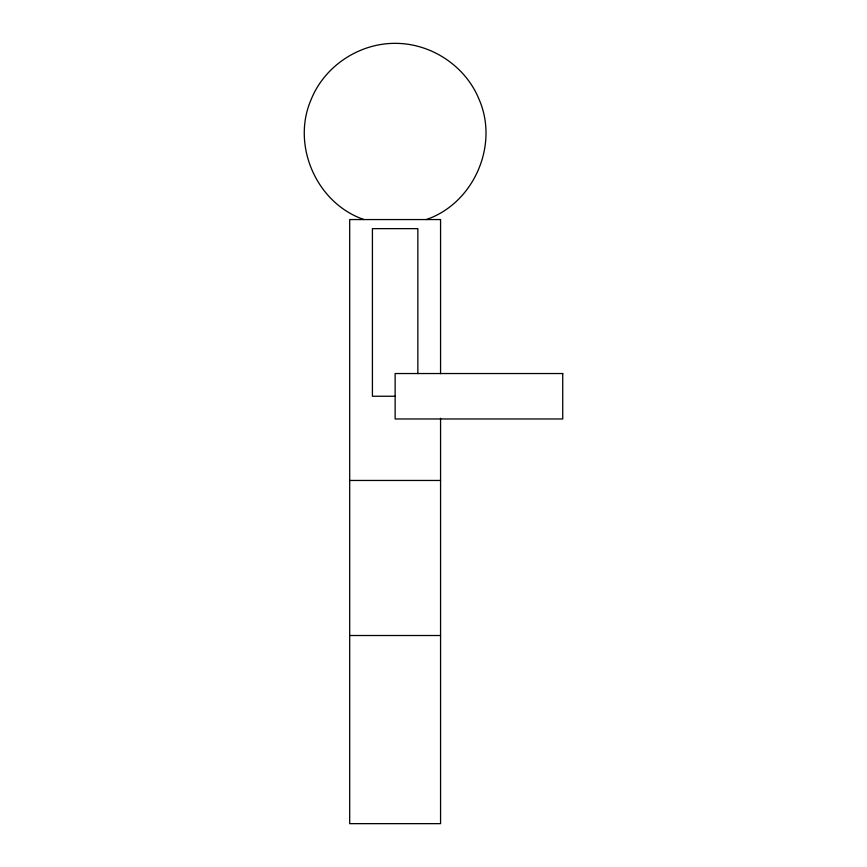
<?xml version="1.0" encoding="UTF-8"?>
<svg xmlns="http://www.w3.org/2000/svg" width="867" height="867" viewBox="0 0 867 867"><rect width="100%" height="100%" fill="white"/><g stroke="black" fill="none" stroke-linecap="round" stroke-linejoin="round"><path stroke-width="1.3" d="M426.293 219.557C473.653 203.42 499.175 145.298 479.093 99.445C465.644 66.022 431.116 43.22 395.135 43.35C359.144 43.22 324.626 66.022 311.177 99.445C291.095 145.298 316.618 203.42 363.977 219.557M395.135 396.252L372.42 396.252L372.42 228.639L417.851 228.639L417.851 373.536M349.694 480.459L440.566 480.459M349.694 635.511L440.566 635.511M440.566 373.666L440.566 219.557L349.694 219.557L349.694 823.65L440.566 823.65L440.566 418.273M562.737 373.536L395.135 373.536L395.135 418.967L562.737 418.967L562.737 373.536"/></g></svg>
